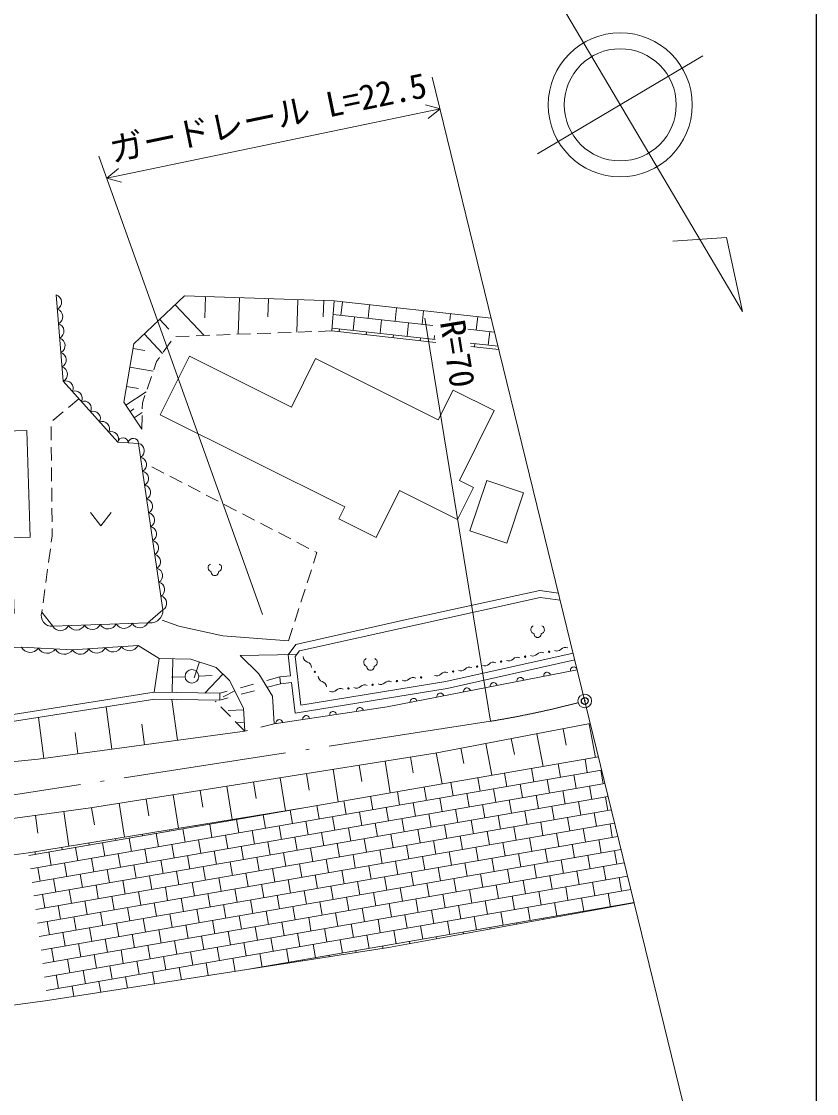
# Model space of a CAD drawing. Units: millimetres, scale not verified. Extents: x 40000 to 680000, y 20000 to 380000.
# Drawn here: x 520551 to 579000, y 260581 to 339361 of the extents above; entities that cross this region are included whole.
import ezdxf
from ezdxf.enums import TextEntityAlignment as Align

# ---------------------------------------------------------------- set-up
doc = ezdxf.new("R2010")
doc.units = ezdxf.units.MM
doc.header["$LTSCALE"] = 1000
doc.header["$PDMODE"] = 32
doc.header["$PDSIZE"] = 500
doc.linetypes.add('LONG_DASHED_DOTTED', pattern=[15.25, 12, -1.5, 0.25, -1.5])
for name, color, linetype, lineweight in [('M-BGD', 7, 'Continuous', 13), ('M-BMK', 2, 'LONG_DASHED_DOTTED', 13), ('M-STR-HTXT', 7, 'Continuous', 13), ('M-TTL-BAND', 7, 'Continuous', 25), ('S-BMK-SRVR', 7, 'Continuous', 13)]:
    doc.layers.add(name, color=color, linetype=linetype, lineweight=lineweight)
doc.layers.add('M-OTRS', color=6, linetype='Continuous')
doc.styles.add('ＭＳ ゴシック', font='')
doc.styles.get('ＭＳ ゴシック').set_extended_font_data('MS Gothic')

msp = doc.modelspace()

# ---------------------------------------------------------------- linework, layer by layer
at = {"layer": 'M-BGD'}
for p, q in [((532532, 319191), (528813, 315682)), ((543533, 318825), (532532, 319191)), ((534085, 319140), (534033, 317584)), ((531851, 318549), (533987, 316285)), ((536574, 319057), (536484, 316375)), ((538719, 318985), (538674, 317644)), ((540864, 318914), (540785, 316531)), ((542770, 318850), (542731, 317659)), ((543533, 318825), (543375, 316625)), ((555083, 317561), (543533, 318825)), ((543533, 318825), (555083, 317561)), ((544040, 317763), (544148, 318757)), ((546028, 317546), (546137, 318540)), ((548016, 317328), (548125, 318322)), ((543461, 317827), (550798, 317024)), ((544925, 316661), (545034, 317655)), ((550004, 317111), (550113, 318105)), ((552046, 317388), (552101, 317887)), ((553980, 316676), (554089, 317670)), ((530709, 317472), (531382, 316758)), ((543390, 316828), (550965, 316000)), ((543909, 316565), (543931, 316769)), ((546913, 316443), (547022, 317437)), ((548901, 316226), (549010, 317220)), ((553377, 316742), (555336, 316527)), ((529568, 316394), (530914, 314968)), ((531892, 316209), (532892, 316245)), ((533391, 316263), (534391, 316299)), ((534890, 316317), (535890, 316354)), ((536389, 316372), (537389, 316408)), ((537888, 316426), (538888, 316462)), ((539388, 316480), (540387, 316516)), ((540887, 316535), (541886, 316571)), ((542386, 316589), (543375, 316625)), ((543375, 316625), (551002, 315772)), ((545896, 316343), (545919, 316552)), ((547884, 316120), (547907, 316334)), ((549871, 315898), (549895, 316117)), ((550889, 316008), (550919, 316279)), ((554866, 315573), (554974, 316567)), ((528813, 315682), (528079, 311386)), ((528752, 315326), (529614, 315179)), ((530981, 315061), (531562, 315875)), ((553544, 315718), (555588, 315494)), ((553582, 315483), (555648, 315252)), ((553847, 315454), (553872, 315682)), ((530276, 313755), (530489, 314372)), ((530489, 314372), (530691, 314655)), ((528516, 313947), (530241, 313652)), ((529787, 312337), (530113, 313282)), ((528226, 311163), (529722, 312147)), ((528275, 312535), (529158, 312384)), ((524770, 311632), (524001, 310993)), ((528079, 311386), (529389, 309396)), ((529429, 310895), (529441, 311334)), ((529441, 311334), (529624, 311864)), ((523616, 310674), (522847, 310035)), ((528533, 310697), (528824, 310889)), ((528839, 310231), (529422, 310614)), ((529389, 309396), (529416, 310395)), ((522732, 309590), (522742, 308590)), ((522747, 308090), (522757, 307090)), ((522762, 306590), (522772, 305590)), ((531026, 306173), (530139, 306634)), ((532357, 305482), (531470, 305943)), ((522777, 305090), (522787, 304090)), ((533689, 304791), (532801, 305252)), ((535020, 304100), (534133, 304560)), ((522792, 303591), (522802, 302591)), ((536351, 303408), (535464, 303869)), ((525636, 303289), (526386, 302289)), ((526386, 302289), (527136, 303289)), ((537683, 302717), (536795, 303178)), ((522806, 302091), (522812, 301575)), ((539014, 302026), (538126, 302487)), ((540345, 301335), (539458, 301796)), ((522812, 301575), (522746, 301095)), ((541677, 300644), (540789, 301105)), ((522678, 300600), (522543, 299609)), ((542022, 299548), (542275, 300333)), ((542275, 300333), (542120, 300414)), ((522475, 299113), (522340, 298123)), ((541561, 298120), (541868, 299072)), ((522273, 297627), (522137, 296636)), ((541101, 296692), (541408, 297644)), ((548628, 295362), (558663, 297551)), ((558663, 297551), (560021, 297361)), ((540640, 295265), (540947, 296217)), ((522070, 296141), (522043, 295945)), ((530908, 295357), (532113, 294937)), ((532113, 294937), (535361, 294204)), ((540180, 293837), (540487, 294789)), ((540713, 293570), (548628, 295362)), ((535361, 294204), (540180, 293837)), ((530676, 292552), (529121, 293515)), ((540150, 292830), (540713, 293570)), ((530316, 290066), (530676, 292552)), ((532994, 292510), (530676, 292552)), ((531676, 292534), (531631, 290046)), ((534857, 291889), (532994, 292510)), ((533631, 292298), (533238, 291118)), ((536636, 292759), (540734, 292841)), ((538002, 291434), (536636, 292759)), ((540336, 291284), (540150, 292830)), ((561223, 292446), (551841, 290357)), ((535850, 290937), (534857, 291889)), ((531583, 291167), (532582, 291214)), ((533581, 291260), (534580, 291307)), ((535361, 291406), (534025, 290011)), ((536885, 288909), (535850, 290937)), ((538996, 289778), (538002, 291434)), ((539545, 291191), (538580, 290929)), ((540337, 291284), (539545, 291191)), ((539604, 290694), (539545, 291191)), ((540396, 290787), (539604, 290694)), ((540666, 288541), (540396, 290787)), ((535125, 289495), (535132, 289995)), ((535685, 290145), (535132, 289995)), ((536244, 290164), (535384, 289725)), ((537615, 290668), (536650, 290406)), ((537672, 290177), (536706, 289918)), ((539604, 290694), (538638, 290436)), ((551841, 290357), (540666, 288541)), ((530352, 289565), (518912, 287761)), ((535125, 289495), (530352, 289565)), ((532013, 286537), (531603, 289547)), ((534868, 289355), (534799, 289425)), ((535740, 289660), (535125, 289495)), ((539120, 287750), (538996, 289778)), ((527198, 285881), (526773, 289001)), ((535918, 288284), (535218, 288998)), ((536891, 288773), (535753, 288718)), ((536968, 287212), (536885, 288909)), ((522207, 285201), (521796, 288216)), ((529606, 286209), (529401, 287714)), ((536968, 287212), (536268, 287926)), ((536936, 287862), (536366, 287834)), ((539120, 287750), (538150, 287508)), ((562365, 287773), (550961, 285601)), ((562288, 287759), (562759, 285287)), ((521777, 285143), (536968, 287212)), ((524702, 285541), (524490, 287101)), ((537180, 287265), (536968, 287212)), ((558437, 287025), (558895, 284618)), ((560362, 287392), (560592, 286188)), ((554687, 286311), (555133, 283967)), ((556562, 286668), (556785, 285496)), ((550961, 285601), (525632, 281572)), ((541611, 281627), (562964, 285322)), ((541611, 281627), (562964, 285322)), ((549162, 285315), (549348, 284143)), ((551036, 285615), (551470, 283333)), ((552861, 285963), (553079, 284822)), ((507041, 283735), (521777, 285143)), ((543456, 284407), (543837, 282012)), ((545372, 284712), (545562, 283515)), ((547288, 285017), (547660, 282674)), ((558208, 283484), (558037, 284470)), ((560179, 283825), (560008, 284811)), ((562149, 284166), (561979, 285152)), ((521217, 277084), (563202, 284348)), ((539565, 283788), (539952, 281357)), ((541511, 284098), (541704, 282882)), ((554266, 282802), (554096, 283788)), ((556237, 283143), (556067, 284129)), ((559364, 282669), (559193, 283655)), ((561334, 283010), (561164, 283996)), ((563305, 283351), (563135, 284337)), ((521346, 276091), (563440, 283375)), ((533679, 282852), (533875, 281621)), ((535650, 283166), (536039, 280718)), ((537607, 283477), (537802, 282253)), ((550325, 282120), (550155, 283106)), ((552296, 282461), (552125, 283447)), ((555422, 281987), (555252, 282973)), ((557393, 282328), (557223, 283314)), ((560520, 281855), (560349, 282840)), ((562490, 282196), (562320, 283181)), ((521474, 275098), (563678, 282401)), ((529726, 282223), (529923, 280984)), ((531709, 282539), (532101, 280076)), ((544413, 281097), (544242, 282083)), ((546384, 281438), (546213, 282424)), ((548354, 281779), (548184, 282765)), ((551481, 281305), (551310, 282291)), ((553452, 281646), (553281, 282632)), ((556578, 281173), (556408, 282158)), ((558549, 281514), (558378, 282499)), ((563646, 281381), (563476, 282366)), ((525632, 281572), (516059, 280256)), ((521062, 278275), (541611, 281627)), ((521088, 278076), (541611, 281627)), ((521603, 274106), (563916, 281427)), ((523678, 281304), (524028, 278759)), ((525713, 281585), (525915, 280317)), ((527743, 281908), (528137, 279429)), ((539316, 281230), (539312, 281252)), ((540471, 280415), (540301, 281401)), ((541286, 281571), (541286, 281574)), ((542442, 280756), (542272, 281742)), ((545569, 280282), (545398, 281268)), ((547539, 280623), (547369, 281609)), ((549510, 280964), (549340, 281950)), ((552637, 280491), (552466, 281476)), ((554607, 280832), (554437, 281817)), ((557734, 280358), (557564, 281343)), ((559705, 280699), (559534, 281684)), ((561675, 281040), (561505, 282025)), ((521584, 281016), (521764, 279707)), ((535374, 280548), (535364, 280608)), ((536530, 279733), (536360, 280719)), ((537345, 280889), (537338, 280930)), ((538501, 280074), (538330, 281060)), ((541627, 279600), (541457, 280586)), ((543598, 279941), (543428, 280927)), ((548695, 279809), (548525, 280794)), ((550666, 280150), (550496, 281135)), ((553793, 279676), (553622, 280661)), ((555763, 280017), (555593, 281002)), ((558890, 279543), (558719, 280528)), ((560861, 279884), (560690, 280869)), ((562831, 280225), (562661, 281210)), ((521732, 273113), (564154, 280454)), ((530618, 278710), (530447, 279696)), ((531433, 279866), (531416, 279964)), ((532589, 279051), (532418, 280037)), ((533403, 280207), (533390, 280286)), ((534559, 279392), (534389, 280378)), ((537686, 278918), (537515, 279904)), ((539657, 279259), (539486, 280245)), ((542783, 278786), (542613, 279771)), ((544754, 279127), (544583, 280112)), ((546725, 279468), (546554, 280453)), ((549851, 278994), (549681, 279979)), ((551822, 279335), (551651, 280320)), ((554948, 278861), (554778, 279846)), ((556919, 279202), (556749, 280187)), ((560046, 278728), (559875, 279713)), ((562016, 279069), (561846, 280054)), ((563987, 279410), (563817, 280395)), ((521861, 272121), (564392, 279480)), ((525521, 278843), (525494, 278998)), ((526676, 278028), (526506, 279014)), ((527491, 279184), (527468, 279320)), ((528647, 278369), (528477, 279355)), ((529462, 279525), (529442, 279642)), ((531774, 277895), (531603, 278881)), ((533744, 278236), (533574, 279222)), ((535715, 278577), (535545, 279563)), ((538842, 278104), (538671, 279089)), ((540812, 278445), (540642, 279430)), ((543939, 277971), (543769, 278956)), ((545910, 278312), (545739, 279297)), ((547880, 278653), (547710, 279638)), ((551007, 278179), (550837, 279164)), ((552978, 278520), (552807, 279505)), ((556104, 278046), (555934, 279031)), ((558075, 278387), (557905, 279372)), ((561202, 277913), (561031, 278898)), ((563172, 278254), (563002, 279239)), ((507251, 276398), (521062, 278275)), ((521579, 278161), (521546, 278354)), ((521990, 271128), (564630, 278506)), ((522735, 277346), (522565, 278332)), ((523550, 278502), (523520, 278676)), ((524706, 277687), (524535, 278673)), ((527832, 277213), (527662, 278199)), ((529803, 277554), (529633, 278540)), ((534900, 277422), (534730, 278407)), ((536871, 277763), (536701, 278748)), ((539998, 277289), (539827, 278274)), ((541968, 277630), (541798, 278615)), ((545095, 277156), (544924, 278141)), ((547066, 277497), (546895, 278482)), ((549036, 277838), (548866, 278823)), ((552163, 277364), (551992, 278349)), ((554134, 277705), (553963, 278690)), ((557260, 277231), (557090, 278216)), ((559231, 277572), (559060, 278557)), ((564328, 277439), (564158, 278425)), ((522119, 270136), (564868, 277533)), ((523891, 276531), (523720, 277517)), ((525862, 276872), (525691, 277858)), ((528988, 276399), (528818, 277384)), ((530959, 276740), (530788, 277725)), ((532930, 277081), (532759, 278066)), ((536056, 276607), (535886, 277592)), ((538027, 276948), (537856, 277933)), ((541153, 276474), (540983, 277459)), ((543124, 276815), (542954, 277800)), ((546251, 276341), (546080, 277326)), ((548221, 276682), (548051, 277667)), ((550192, 277023), (550022, 278008)), ((553319, 276549), (553148, 277534)), ((555289, 276890), (555119, 277875)), ((558416, 276416), (558246, 277402)), ((560387, 276757), (560216, 277743)), ((562357, 277098), (562187, 278084)), ((521920, 276190), (521750, 277176)), ((522248, 269143), (565106, 276559)), ((525047, 275717), (524876, 276702)), ((527017, 276058), (526847, 277043)), ((530144, 275584), (529974, 276569)), ((532115, 275925), (531944, 276910)), ((534085, 276266), (533915, 277251)), ((537212, 275792), (537042, 276777)), ((539183, 276133), (539012, 277118)), ((542309, 275659), (542139, 276644)), ((544280, 276000), (544110, 276985)), ((549377, 275867), (549207, 276852)), ((551348, 276208), (551178, 277193)), ((554475, 275734), (554304, 276720)), ((556445, 276075), (556275, 277061)), ((559572, 275601), (559401, 276587)), ((561543, 275942), (561372, 276928)), ((563513, 276283), (563343, 277269)), ((523076, 275376), (522906, 276361)), ((526203, 274902), (526032, 275887)), ((528173, 275243), (528003, 276228)), ((531300, 274769), (531129, 275754)), ((533271, 275110), (533100, 276095)), ((535241, 275451), (535071, 276436)), ((538368, 274977), (538197, 275962)), ((540339, 275318), (540168, 276303)), ((543465, 274844), (543295, 275829)), ((545436, 275185), (545265, 276170)), ((547407, 275526), (547236, 276511)), ((550533, 275052), (550363, 276038)), ((552504, 275393), (552333, 276379)), ((555630, 274919), (555460, 275905)), ((557601, 275260), (557431, 276246)), ((560728, 274787), (560557, 275772)), ((562698, 275128), (562528, 276113)), ((564669, 275469), (564499, 276454)), ((522261, 274220), (522091, 275205)), ((522377, 268151), (565344, 275585)), ((524232, 274561), (524061, 275546)), ((527358, 274087), (527188, 275072)), ((529329, 274428), (529159, 275413)), ((534426, 274295), (534256, 275280)), ((536397, 274636), (536227, 275621)), ((539524, 274162), (539353, 275147)), ((541494, 274503), (541324, 275488)), ((544621, 274029), (544451, 275015)), ((546592, 274370), (546421, 275356)), ((548562, 274711), (548392, 275697)), ((551689, 274237), (551519, 275223)), ((553660, 274578), (553489, 275564)), ((556786, 274105), (556616, 275090)), ((558757, 274446), (558587, 275431)), ((561884, 273972), (561713, 274957)), ((563854, 274313), (563684, 275298)), ((523417, 273405), (523247, 274390)), ((525388, 273746), (525217, 274731)), ((528514, 273272), (528344, 274257)), ((530485, 273613), (530315, 274598)), ((532456, 273954), (532285, 274939)), ((535582, 273480), (535412, 274466)), ((537258, 269711), (565582, 274612)), ((537553, 273821), (537383, 274806)), ((540680, 273347), (540509, 274333)), ((542650, 273688), (542480, 274674)), ((545777, 273214), (545606, 274200)), ((547539, 271304), (565584, 274605)), ((547748, 273555), (547577, 274541)), ((549718, 273896), (549548, 274882)), ((552845, 273423), (552674, 274408)), ((554816, 273764), (554645, 274749)), ((557942, 273290), (557772, 274275)), ((559913, 273631), (559742, 274616)), ((564842, 274469), (564840, 274483)), ((524573, 272590), (524402, 273575)), ((526544, 272931), (526373, 273916)), ((529670, 272457), (529500, 273443)), ((531641, 272798), (531470, 273784)), ((533612, 273139), (533441, 274125)), ((536738, 272665), (536568, 273651)), ((538709, 273006), (538538, 273992)), ((541835, 272532), (541665, 273518)), ((543806, 272873), (543636, 273859)), ((546933, 272400), (546762, 273385)), ((548903, 272741), (548733, 273726)), ((550874, 273082), (550704, 274067)), ((554001, 272608), (553830, 273593)), ((555971, 272949), (555801, 273934)), ((558940, 273389), (558928, 273460)), ((560907, 273749), (560898, 273801)), ((562875, 274109), (562869, 274142)), ((522602, 272249), (522432, 273234)), ((525729, 271775), (525558, 272761)), ((527699, 272116), (527529, 273102)), ((530826, 271642), (530656, 272628)), ((532797, 271983), (532626, 272969)), ((534767, 272324), (534597, 273310)), ((537894, 271850), (537724, 272836)), ((539865, 272191), (539694, 273177)), ((542991, 271718), (542821, 272703)), ((544962, 272059), (544792, 273044)), ((550059, 271926), (549889, 272911)), ((552030, 272267), (551860, 273252)), ((555005, 272670), (554986, 272778)), ((556972, 273030), (556957, 273119)), ((523758, 271434), (523588, 272420)), ((526885, 270960), (526714, 271946)), ((528855, 271301), (528685, 272287)), ((531982, 270827), (531811, 271813)), ((533953, 271168), (533782, 272154)), ((535923, 271509), (535753, 272495)), ((539050, 271036), (538879, 272021)), ((541021, 271377), (540850, 272362)), ((544147, 270903), (543977, 271888)), ((546118, 271244), (545947, 272229)), ((548089, 271585), (547918, 272570)), ((551070, 271950), (551045, 272096)), ((553037, 272310), (553015, 272437)), ((522472, 267419), (547539, 271304)), ((522943, 270278), (522773, 271264)), ((524914, 270619), (524743, 271605)), ((528040, 270145), (527870, 271131)), ((530011, 270486), (529841, 271472)), ((535108, 270354), (534938, 271339)), ((537079, 270695), (536909, 271680)), ((540206, 270221), (540035, 271206)), ((542176, 270562), (542006, 271547)), ((545156, 270935), (545133, 271073)), ((547133, 271241), (547103, 271414)), ((549103, 271590), (549074, 271755)), ((524099, 269463), (523929, 270449)), ((526070, 269804), (525899, 270790)), ((529196, 269331), (529026, 270316)), ((531167, 269672), (530997, 270657)), ((533138, 270013), (532967, 270998)), ((536261, 269556), (536094, 270524)), ((538235, 269880), (538065, 270865)), ((541203, 270322), (541191, 270391)), ((543180, 270628), (543162, 270732)), ((525255, 268649), (525084, 269634)), ((527226, 268990), (527055, 269975)), ((530331, 268637), (530182, 269501)), ((532308, 268943), (532152, 269842)), ((534285, 269250), (534123, 270183)), ((539226, 270016), (539220, 270050)), ((523284, 268308), (523114, 269293)), ((526378, 268024), (526240, 268819)), ((528354, 268331), (528211, 269160)), ((524401, 267718), (524269, 268478)), ((510178, 265769), (522472, 267419))]:
    msp.add_line(p, q, dxfattribs=at)
for points in [[(522043, 295945), (522853, 294922), (529846, 295178), (530955, 296116), (529164, 308354), (527629, 308439), (523621, 312916), (523109, 319270)], [(512782, 310127), (513291, 310143), (513325, 309075), (520949, 309315), (521197, 301453), (519831, 301410), (520006, 295861), (509566, 295532), (509235, 306045)], [(561114, 292934), (551747, 290848), (541100, 289118), (540671, 292688), (541000, 293121), (558683, 297043), (560149, 296838)], [(498505, 291980), (506095, 292108), (512747, 293003), (520550, 293387), (524303, 293174), (529121, 293515)], [(561399, 291726), (547440, 288992), (539120, 287750)], [(535132, 289995), (530316, 290066), (518838, 288255), (509683, 286947), (494646, 285340), (492758, 286284), (488476, 285802)]]:
    msp.add_lwpolyline(points, dxfattribs=at)
for points in [[(530751, 310443), (532902, 314763), (540401, 311028), (542171, 314582), (551191, 310089), (552281, 312277), (555313, 310766), (552752, 305624), (553780, 305112), (552615, 302773), (548349, 304897), (546623, 301433), (543878, 302801), (544318, 303686)], [(554753, 305624), (553523, 301936), (556228, 301034), (557458, 304723)]]:
    msp.add_lwpolyline(points, close=True, dxfattribs=at)
for centre, radius in [((559333, 293049), 50), ((555807, 292322), 50), ((557570, 292685), 50), ((533082, 291237), 500), ((542119, 291571), 50), ((552281, 291594), 50), ((554044, 291958), 50), ((548148, 290894), 50), ((549927, 291163), 50), ((544588, 290356), 50), ((546368, 290625), 50)]:
    msp.add_circle(centre, radius, dxfattribs=at)
for centre, radius, start, end in [((522924, 318722), 578, 297.84063, 71.36835), ((523010, 317663), 578, 297.84063, 71.36835), ((523095, 316604), 578, 297.84063, 71.36835), ((523180, 315545), 578, 297.84063, 71.36835), ((523265, 314486), 578, 297.84063, 71.36835), ((523351, 313427), 578, 297.84063, 71.36835), ((523818, 312421), 533, 331.93532, 111.73691), ((524486, 311675), 533, 331.93532, 111.73691), ((525154, 310929), 533, 331.93532, 111.73691), ((525822, 310182), 533, 331.93532, 111.73691), ((526490, 309436), 533, 331.93532, 111.73691), ((527158, 308690), 533, 331.93532, 111.73691), ((528011, 308382), 386, 2.17736, 171.46298), ((528778, 308339), 386, 2.17736, 171.46298), ((529036, 307814), 554, 299.9599, 76.6914), ((529185, 306794), 554, 299.9599, 76.6914), ((529335, 305775), 554, 299.9599, 76.6914), ((529484, 304755), 554, 299.9599, 76.6914), ((529633, 303735), 554, 299.9599, 76.6914), ((529782, 302715), 554, 299.9599, 76.6914), ((529932, 301695), 554, 299.9599, 76.6914), ((530081, 300676), 554, 299.9599, 76.6914), ((530230, 299656), 554, 299.9599, 76.6914), ((534566, 299219), 299, 113.44836, 257.2818), ((534968, 299219), 299, 282.7182, 66.55164), ((530379, 298636), 554, 299.9599, 76.6914), ((534767, 298910), 267, 176.52859, 3.47141), ((530529, 297616), 554, 299.9599, 76.6914), ((530678, 296596), 554, 299.9599, 76.6914), ((522788, 295703), 784, 161.95838, 274.77659), ((530027, 296088), 928, 258.76827, 1.70445), ((523424, 295254), 661, 210.15129, 334.03922), ((524590, 295297), 661, 210.15129, 334.03922), ((525755, 295339), 661, 210.15129, 334.03922), ((526921, 295382), 661, 210.15129, 334.03922), ((528086, 295424), 661, 210.15129, 334.03922), ((529252, 295467), 661, 210.15129, 334.03922), ((558295, 294668), 299, 113.44836, 257.2818), ((558696, 294668), 299, 282.7182, 66.55164), ((558495, 294360), 267, 176.52859, 3.47141), ((521198, 293736), 736, 208.35986, 325.13624), ((522449, 293665), 736, 208.35986, 325.13624), ((523699, 293594), 736, 208.35986, 325.13624), ((524881, 293561), 696, 213.85148, 334.24768), ((526085, 293647), 696, 213.85148, 334.24768), ((527290, 293732), 696, 213.85148, 334.24768), ((528495, 293817), 696, 213.85148, 334.24768), ((559898, 293524), 431, 246.16783, 317.14652), ((560530, 292938), 431, 66.16783, 137.14652), ((541702, 292698), 431, 181.79876, 252.77745), ((541447, 291876), 431, 1.79876, 72.77745), ((546008, 292263), 299, 113.44836, 257.2818), ((546409, 292263), 299, 282.7182, 66.55164), ((555241, 291847), 431, 66.16783, 137.14652), ((556373, 292796), 431, 246.16783, 317.14652), ((557004, 292211), 431, 66.16783, 137.14652), ((558136, 293160), 431, 246.16783, 317.14652), ((558767, 292574), 431, 66.16783, 137.14652), ((546209, 291954), 267, 176.52859, 3.47141), ((551715, 291119), 431, 66.16783, 137.14652), ((552847, 292069), 431, 246.16783, 317.14652), ((553478, 291483), 431, 66.16783, 137.14652), ((554610, 292433), 431, 246.16783, 317.14652), ((559191, 291294), 250, 11.08278, 191.08278), ((561153, 291678), 250, 11.08278, 191.08278), ((542792, 291266), 431, 181.79876, 252.77745), ((542537, 290444), 431, 1.79876, 72.77745), ((546958, 291069), 431, 243.10066, 314.07935), ((547557, 290450), 431, 63.10066, 134.07935), ((548738, 291338), 431, 243.10066, 314.07935), ((549337, 290719), 431, 63.10066, 134.07935), ((551084, 291705), 431, 246.16783, 317.14652), ((555265, 290525), 250, 11.08278, 191.08278), ((557228, 290909), 250, 11.08278, 191.08278), ((543399, 290531), 431, 243.10066, 314.07935), ((543998, 289913), 431, 63.10066, 134.07935), ((545178, 290800), 431, 243.10066, 314.07935), ((545777, 290181), 431, 63.10066, 134.07935), ((551340, 289756), 250, 11.08278, 191.08278), ((553303, 290140), 250, 11.08278, 191.08278), ((549377, 289371), 250, 11.08278, 191.08278), ((541480, 288102), 250, 8.48894, 188.48894), ((543458, 288398), 250, 8.48894, 188.48894), ((545436, 288693), 250, 8.48894, 188.48894), ((539502, 287807), 250, 8.48894, 188.48894)]:
    msp.add_arc(centre, radius, start, end, dxfattribs=at)
at = {"layer": 'M-BMK'}
msp.add_line((555034, 287937), (516008, 281917), dxfattribs=at)
at = {"layer": 'M-BMK', "linetype": 'Continuous'}
msp.add_circle((561960, 289430), 500, dxfattribs=at)
at = {"layer": 'M-BMK'}
msp.add_arc((543769, 357025), 70000, 279.26338, 284.65333, dxfattribs=at)
at = {"layer": 'M-OTRS'}
msp.add_point((561960, 289430), dxfattribs=at)
at = {"layer": 'M-STR-HTXT'}
for p, q in [((570998, 252457), (550755, 335267)), ((526818, 327853), (551326, 332930)), ((551326, 332930), (550241, 333236)), ((551326, 332930), (550452, 332218)), ((538275, 295773), (526246, 329453)), ((526818, 327853), (527692, 328565)), ((526818, 327853), (527903, 327546)), ((555033, 287937), (550206, 317546))]:
    msp.add_line(p, q, dxfattribs=at)
at = {"layer": 'M-TTL-BAND'}
msp.add_line((579000, 20000), (579000, 370000), dxfattribs=at)
at = {"layer": 'S-BMK-SRVR'}
for p, q in [((558287, 343870), (573545, 318039)), ((570648, 336824), (558492, 329644)), ((572372, 323495), (568436, 323220)), ((573545, 318039), (572372, 323495))]:
    msp.add_line(p, q, dxfattribs=at)
for radius in [5294, 4118]:
    msp.add_circle((564570, 333234), radius, dxfattribs=at)

# ---------------------------------------------------------------- texts
at = {"layer": 'M-STR-HTXT', "style": 'ＭＳ ゴシック'}
for s, rotation, p in [('ガードレール L=22.5', 11.703, (538971, 330881)), ('R=70', 279.26, (551174, 314713))]:
    msp.add_text(s, height=1833, rotation=rotation, dxfattribs=at).set_placement(p, align=Align.BOTTOM_CENTER)

doc.saveas('drawing.dxf')
